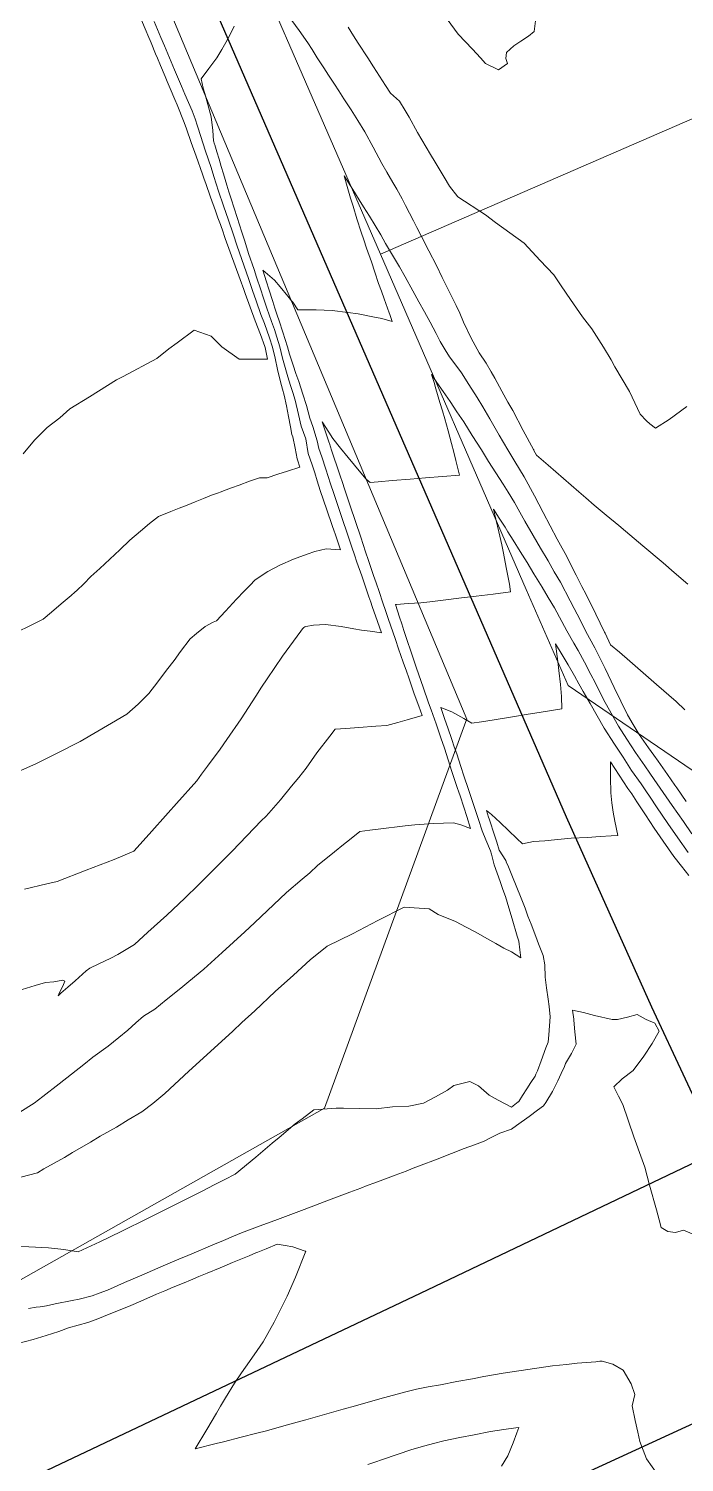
# Model space of a CAD drawing. Header units: inches. Extents: x 11351264 to 11356330, y 6702313 to 6706468.
# Drawn here: x 11352201.7 to 11352386.3, y 6703750.4 to 6704153.8 of the extents above; entities that cross this region are included whole.
import ezdxf

# ---------------------------------------------------------------- set-up
doc = ezdxf.new("R2010")
doc.units = ezdxf.units.IN
doc.header["$MEASUREMENT"] = 0
doc.layers.add('Shumate_Contours_clip1', color=7, linetype='Continuous', lineweight=0)
doc.layers.add('Shumate_Parcels_clip1', color=7, linetype='Continuous', lineweight=0)
doc.layers.add('Shumate_Streets_clip1', color=7, linetype='Continuous')

msp = doc.modelspace()

# ---------------------------------------------------------------- linework, layer by layer
at = {"layer": 'Shumate_Contours_clip1'}
for points, elevation in [([(11352344.89, 6704160.51), (11352343.98, 6704152.97), (11352342.4, 6704151.65), (11352340.28, 6704150.24), (11352338.29, 6704148.91), (11352336.19, 6704147.07), (11352336.06, 6704145.36), (11352336.51, 6704143.94), (11352333.98, 6704142.15), (11352330.3, 6704144.02), (11352328.89, 6704145.58), (11352326.63, 6704148), (11352322.6, 6704152.19), (11352318.44, 6704157.86)], 1430), ([(11352259.58, 6704154.49), (11352258.52, 6704152.32), (11352257.2, 6704149.88), (11352256.09, 6704147.88), (11352254.67, 6704145.61), (11352252.43, 6704142.53), (11352250.27, 6704139.7), (11352250.84, 6704137.01), (11352251.3, 6704135.57), (11352252.15, 6704132.48), (11352253.07, 6704128.97), (11352253.54, 6704125.16), (11352253.77, 6704122.23), (11352254.05, 6704121.26), (11352254.11, 6704121.08), (11352254.7, 6704119.11), (11352255.32, 6704117.03), (11352255.94, 6704114.96), (11352256.57, 6704112.89), (11352257.52, 6704109.77), (11352258.11, 6704107.85), (11352258.7, 6704105.92), (11352259.59, 6704103.29), (11352260.43, 6704100.61), (11352261.07, 6704098.56), (11352261.72, 6704096.5), (11352262.53, 6704093.96), (11352263.62, 6704090.55), (11352265.18, 6704086.02), (11352265.89, 6704083.85), (11352267.04, 6704080.29), (11352267.72, 6704078.25), (11352268.73, 6704075.17), (11352270.07, 6704071.36), (11352270.88, 6704069.15), (11352271.57, 6704066.97), (11352272.42, 6704064.21), (11352273.21, 6704061.08), (11352273.89, 6704058.41), (11352274.7, 6704055.84), (11352275.45, 6704053.38), (11352276.06, 6704051.36), (11352276.7, 6704049.23), (11352277.63, 6704045.21), (11352278.39, 6704041.94), (11352279.69, 6704038.37), (11352280.41, 6704034.21), (11352281.54, 6704031.08), (11352282.23, 6704028.75), (11352282.92, 6704026.56), (11352283.8, 6704023.82), (11352284.73, 6704021.11), (11352285.65, 6704018.4), (11352287.17, 6704013.97), (11352287.72, 6704012.34), (11352287.95, 6704011.65), (11352289.53, 6704007.09), (11352285.5, 6704007.44), (11352282.23, 6704006.65), (11352280.11, 6704005.89), (11352276.23, 6704004.49), (11352272.39, 6704002.78), (11352269.08, 6704001.03), (11352265.48, 6703998.65), (11352263.94, 6703997.06), (11352262.37, 6703995.49), (11352260.27, 6703993.21), (11352257.13, 6703989.88), (11352254.56, 6703987.14), (11352253.63, 6703986.8), (11352251.42, 6703985.54), (11352248.94, 6703983.54), (11352247.22, 6703982.04), (11352244.51, 6703978.5), (11352242.65, 6703975.99), (11352240.49, 6703973.25), (11352238.06, 6703970), (11352235.58, 6703966.72), (11352232.59, 6703963.68), (11352229.36, 6703960.88), (11352225.03, 6703958.39), (11352216.21, 6703953.23), (11352209.71, 6703949.87), (11352203.78, 6703946.93), (11352195.46, 6703943.29)], 1426), ([(11352237.03, 6704155.8), (11352238.93, 6704151.32), (11352239.92, 6704148.99), (11352241.84, 6704144.45), (11352242.81, 6704142.16), (11352244.76, 6704137.57), (11352245.71, 6704135.32), (11352247.72, 6704130.66), (11352248.57, 6704128.45), (11352249.22, 6704126.38), (11352250.15, 6704123.4), (11352251.43, 6704119.6), (11352252.35, 6704116.9), (11352253.05, 6704114.68), (11352253.85, 6704112.17), (11352254.51, 6704110.11), (11352255.18, 6704108.02), (11352256.58, 6704103.97), (11352258, 6704099.86), (11352259.25, 6704096.05), (11352260.38, 6704092.62), (11352262.29, 6704087.23), (11352263.72, 6704083.18), (11352264.77, 6704080.06), (11352265.73, 6704077.21), (11352267.11, 6704073.38), (11352268.06, 6704070.77), (11352269.53, 6704066.78), (11352270.34, 6704064.15), (11352271.06, 6704061.02), (11352271.78, 6704057.9), (11352272.58, 6704054.42), (11352273.16, 6704052.31), (11352273.62, 6704050.67), (11352274.25, 6704047.68), (11352274.86, 6704044.69), (11352275.44, 6704041.72), (11352275.82, 6704039.6), (11352276.08, 6704038.97), (11352276.75, 6704035.74), (11352277.27, 6704032.72), (11352277.38, 6704032.45), (11352278.06, 6704030.37), (11352274.62, 6704029.25), (11352271.82, 6704028.41), (11352268.9, 6704027.41), (11352266.68, 6704027.43), (11352263.85, 6704026.44), (11352260.99, 6704025.37), (11352258.83, 6704024.54), (11352256.57, 6704023.71), (11352255.9, 6704023.45), (11352255.65, 6704023.36), (11352255.16, 6704023.2), (11352253.21, 6704022.5), (11352250.9, 6704021.61), (11352248.62, 6704020.65), (11352246.34, 6704019.65), (11352244.11, 6704018.83), (11352241.73, 6704017.88), (11352238.26, 6704016.48), (11352235.77, 6704014.58), (11352233.17, 6704012.42), (11352230.24, 6704009.89), (11352227.39, 6704007.16), (11352221.74, 6704001.92), (11352219.24, 6703999.65), (11352217.3, 6703997.59), (11352215.27, 6703995.66), (11352214.77, 6703995.21), (11352213.73, 6703994.3), (11352210.84, 6703991.97), (11352208.18, 6703989.58), (11352205.8, 6703987.64), (11352202.26, 6703985.84), (11352198.43, 6703983.97)], 1428), ([(11352233.52, 6704156.14), (11352234.81, 6704153.05), (11352235.26, 6704151.98), (11352236.18, 6704149.79), (11352237.47, 6704146.69), (11352237.99, 6704145.47), (11352238.85, 6704143.41), (11352240.15, 6704140.29), (11352240.73, 6704138.92), (11352241.54, 6704136.99), (11352242.85, 6704133.86), (11352243.5, 6704132.34), (11352245.53, 6704127.38), (11352246.14, 6704125.59), (11352247.49, 6704121.76), (11352248.85, 6704117.92), (11352250.66, 6704112.85), (11352251.13, 6704111.44), (11352251.55, 6704110.17), (11352252.92, 6704106.33), (11352254.31, 6704102.48), (11352255.01, 6704100.57), (11352255.69, 6704098.63), (11352256.46, 6704096.53), (11352256.78, 6704095.6), (11352257.07, 6704094.74), (11352258.47, 6704090.89), (11352259.87, 6704087.04), (11352261.27, 6704083.18), (11352262.3, 6704080.39), (11352262.49, 6704079.82), (11352262.67, 6704079.3), (11352264.09, 6704075.44), (11352265.51, 6704071.57), (11352266.94, 6704067.71), (11352268.16, 6704064.38), (11352268.25, 6704064.1), (11352268.96, 6704060.79), (11352261, 6704060.75), (11352256.06, 6704064.29), (11352253.08, 6704067.26), (11352248.28, 6704068.94), (11352243.56, 6704065.34), (11352241.15, 6704063.68), (11352237.82, 6704060.97), (11352228.37, 6704055.93), (11352226.43, 6704054.97), (11352218.89, 6704050.22), (11352213.35, 6704046.78), (11352210.52, 6704044.26), (11352206.94, 6704041.57), (11352203.38, 6704037.95), (11352200.16, 6704034.16)], 1430), ([(11352387.26, 6703997.45), (11352383.42, 6704000.76), (11352380.27, 6704003.45), (11352374.6, 6704008.25), (11352369.67, 6704012.4), (11352367.78, 6704013.99), (11352364.28, 6704016.89), (11352360.9, 6704019.65), (11352358.52, 6704021.76), (11352356.59, 6704023.45), (11352352.27, 6704027.22), (11352347.94, 6704030.99), (11352344.61, 6704033.8), (11352343.93, 6704035.11), (11352343.86, 6704035.24), (11352343.77, 6704035.38), (11352340.94, 6704040.74), (11352337.95, 6704046.29), (11352336.59, 6704048.71), (11352334.94, 6704051.79), (11352332.88, 6704055.41), (11352331.89, 6704057.24), (11352330.46, 6704059.66), (11352328.49, 6704062.6), (11352326.29, 6704066.69), (11352324.08, 6704071.19), (11352323.04, 6704073.72), (11352322.06, 6704075.91), (11352320.33, 6704079.28), (11352318.11, 6704083.77), (11352316.47, 6704087.11), (11352314.38, 6704091.28), (11352312.26, 6704095.31), (11352311.01, 6704097.8), (11352310.02, 6704099.69), (11352308.94, 6704101.84), (11352307.76, 6704104.06), (11352306.85, 6704105.86), (11352305.3, 6704108.6), (11352304.19, 6704110.51), (11352302.52, 6704113.43), (11352301.1, 6704115.88), (11352298.67, 6704120.41), (11352296.33, 6704124.76), (11352294.4, 6704127.92), (11352292.52, 6704130.95), (11352290.47, 6704134.07), (11352289.04, 6704136.25), (11352287.79, 6704138.17), (11352286.12, 6704140.71), (11352284.79, 6704142.74), (11352282.97, 6704145.54), (11352281.48, 6704147.94), (11352280.27, 6704149.82), (11352277.82, 6704153.22), (11352275.81, 6704156.04)], 1426), ([(11352386.99, 6704047.43), (11352381.99, 6704043.78), (11352378.14, 6704041.34), (11352376.52, 6704042.58), (11352375.63, 6704043.46), (11352373.86, 6704045.34), (11352370.79, 6704051.65), (11352366.71, 6704058.64), (11352365.69, 6704060.62), (11352363.49, 6704064.19), (11352360.24, 6704069.32), (11352357.62, 6704072.7), (11352354.26, 6704077.58), (11352351.64, 6704081.4), (11352349.5, 6704084.55), (11352345.7, 6704088.57), (11352341.18, 6704093.43), (11352333.07, 6704099.23), (11352330.31, 6704101.35), (11352322.47, 6704106.45), (11352320.18, 6704109.49), (11352318.64, 6704112.04), (11352316.14, 6704116.23), (11352314.82, 6704118.4), (11352313.6, 6704120.39), (11352311.12, 6704124.58), (11352308.83, 6704128.85), (11352307.69, 6704130.79), (11352306.07, 6704133.34), (11352303.58, 6704135.6), (11352302.19, 6704137.76), (11352298.76, 6704143.07), (11352297.17, 6704145.55), (11352294.5, 6704149.66), (11352293.12, 6704151.78), (11352291.67, 6704154.21)], 1428), ([(11352386.41, 6703962.11), (11352383.92, 6703964.47), (11352378.38, 6703969.23), (11352374.67, 6703972.51), (11352370.95, 6703975.77), (11352367.98, 6703978.3), (11352365.52, 6703980.41), (11352363.94, 6703983.68), (11352363.79, 6703983.96), (11352361.31, 6703989.05), (11352358.59, 6703994.57), (11352357.42, 6703996.85), (11352355.85, 6704000.04), (11352354.17, 6704003.3), (11352353.1, 6704005.46), (11352351.89, 6704007.64), (11352350.47, 6704010.16), (11352346.56, 6704017.6), (11352344.05, 6704022.29), (11352341.14, 6704027.66), (11352338.54, 6704032.02), (11352336.58, 6704035.29), (11352335.35, 6704037.29), (11352334.19, 6704039.38), (11352331.49, 6704044.01), (11352329.52, 6704047.39), (11352327.97, 6704050.04), (11352325.65, 6704053.68), (11352323.54, 6704056.96), (11352322.2, 6704058.72), (11352320.18, 6704061.44), (11352318.97, 6704063.39), (11352317.53, 6704065.76), (11352316.39, 6704068.01), (11352314.74, 6704071.21), (11352313.12, 6704074.12), (11352311.57, 6704076.88), (11352309.82, 6704080), (11352307.67, 6704083.96), (11352306.06, 6704086.75), (11352304.45, 6704089.54), (11352302.19, 6704093.35), (11352300.84, 6704095.78), (11352299.23, 6704098.42), (11352297.61, 6704101.05), (11352295.99, 6704103.67), (11352294.73, 6704105.65), (11352292.94, 6704108.52), (11352290.51, 6704112.36), (11352291.54, 6704108.75), (11352292.34, 6704106.06), (11352293.03, 6704103.87), (11352294.13, 6704100.3), (11352295.3, 6704096.55), (11352296.04, 6704094.36), (11352296.83, 6704092.04), (11352298.17, 6704088.13), (11352299.17, 6704085.25), (11352300.23, 6704082.11), (11352300.99, 6704079.94), (11352301.77, 6704077.77), (11352303.2, 6704073.79), (11352303.36, 6704073.33), (11352304.07, 6704071.39), (11352301.1, 6704072.22), (11352298.61, 6704072.72), (11352294.47, 6704073.53), (11352291.55, 6704073.93), (11352287.13, 6704074.45), (11352282.61, 6704074.63), (11352277.48, 6704074.66), (11352276.1, 6704076.78), (11352275.71, 6704077.24), (11352274.65, 6704078.51), (11352272.51, 6704081.14), (11352270.88, 6704083), (11352267.65, 6704085.79), (11352268.67, 6704082.57), (11352269.32, 6704080.52), (11352270.44, 6704077.01), (11352271.05, 6704075.09), (11352271.67, 6704073.16), (11352272.24, 6704071.54), (11352273.27, 6704068.34), (11352273.91, 6704066.3), (11352274.55, 6704064.27), (11352275.13, 6704062.15), (11352276.18, 6704059.09), (11352276.95, 6704056.77), (11352277.72, 6704054.45), (11352278.86, 6704050.97), (11352279.92, 6704047.72), (11352280.85, 6704044.2), (11352281.67, 6704041.86), (11352282.97, 6704037.83), (11352283.42, 6704035.65), (11352284.22, 6704033.34), (11352285.4, 6704029.8), (11352286.65, 6704025.72), (11352287.57, 6704023.01), (11352288.54, 6704020.15), (11352289.96, 6704015.94), (11352291.46, 6704011.5), (11352292.68, 6704007.88), (11352293.43, 6704005.68), (11352294.12, 6704003.69), (11352295.46, 6703999.81), (11352297.48, 6703993.94), (11352298, 6703992.42), (11352298.41, 6703991.2), (11352299.9, 6703986.94), (11352301, 6703983.81), (11352297.88, 6703984.21), (11352295.43, 6703984.5), (11352293.28, 6703984.87), (11352289.68, 6703985.57), (11352285.29, 6703986.15), (11352281.9, 6703985.97), (11352279.72, 6703985.58), (11352279.46, 6703985.48), (11352279.17, 6703985.3), (11352279.05, 6703985.15), (11352278.83, 6703984.94), (11352278.35, 6703984.25), (11352273.14, 6703977.17), (11352268.9, 6703970.87), (11352267.3, 6703968.47), (11352265.69, 6703965.99), (11352261.57, 6703959.58), (11352257.49, 6703953.77), (11352255.63, 6703951.04), (11352252.1, 6703946.23), (11352250.39, 6703944.01), (11352249.03, 6703942.12), (11352243.34, 6703935.76), (11352241.01, 6703933.16), (11352235.6, 6703927.11), (11352231.32, 6703922.36), (11352225.8, 6703920), (11352217.95, 6703916.97), (11352209.71, 6703913.82), (11352206.88, 6703913.17), (11352200.6, 6703911.65)], 1424), ([(11352386.8, 6703936.31), (11352384.13, 6703940.12), (11352383.57, 6703940.94), (11352381.52, 6703943.88), (11352378.87, 6703947.67), (11352377.67, 6703949.35), (11352376.21, 6703951.44), (11352373.55, 6703955.19), (11352371.84, 6703957.98), (11352370.26, 6703960.74), (11352366.55, 6703968.4), (11352363.94, 6703973.71), (11352361.03, 6703979.57), (11352358.57, 6703984.15), (11352356.92, 6703987.4), (11352355.24, 6703990.6), (11352354.16, 6703992.73), (11352351.37, 6703998), (11352349.65, 6704000.98), (11352347.91, 6704003.99), (11352345.79, 6704007.59), (11352343.67, 6704011.14), (11352341.41, 6704015.23), (11352339.97, 6704017.74), (11352338.45, 6704020.46), (11352336.64, 6704023.39), (11352335.25, 6704025.59), (11352333.23, 6704028.81), (11352331.19, 6704032.03), (11352329.14, 6704035.23), (11352326.51, 6704039.28), (11352324.19, 6704043.11), (11352322.26, 6704045.99), (11352320.32, 6704048.85), (11352318.38, 6704051.7), (11352316.61, 6704054.25), (11352316.41, 6704054.52), (11352315.08, 6704056.45), (11352315.81, 6704054.18), (11352316.33, 6704052.41), (11352317.47, 6704048.62), (11352318.17, 6704046.25), (11352318.85, 6704043.96), (11352319.81, 6704040.57), (11352320.74, 6704037.04), (11352321.38, 6704034.57), (11352321.96, 6704032.24), (11352322.96, 6704028.17), (11352318.22, 6704027.77), (11352313.4, 6704027.38), (11352309.1, 6704027.02), (11352304.13, 6704026.62), (11352300.08, 6704026.3), (11352297.84, 6704026.12), (11352296.74, 6704026.99), (11352295.21, 6704028.79), (11352293.41, 6704030.93), (11352291.67, 6704033.09), (11352289.5, 6704035.75), (11352287.37, 6704038.49), (11352286.2, 6704040.24), (11352284.33, 6704043.14), (11352285.56, 6704039.51), (11352286.32, 6704037.27), (11352286.37, 6704037.05), (11352287, 6704035.15), (11352287.75, 6704032.95), (11352288.49, 6704030.75), (11352289.22, 6704028.55), (11352289.5, 6704027.63), (11352289.93, 6704026.37), (11352290.73, 6704023.98), (11352292.21, 6704019.54), (11352293.7, 6704015.1), (11352295.19, 6704010.66), (11352296.57, 6704006.54), (11352297.38, 6704004.13), (11352298.81, 6703999.95), (11352299.52, 6703997.87), (11352300.34, 6703995.44), (11352301.43, 6703992.24), (11352302.14, 6703990.09), (11352302.91, 6703987.78), (11352304.95, 6703981.89), (11352305.85, 6703979.27), (11352307.17, 6703975.51), (11352308.03, 6703973.02), (11352308.69, 6703971.08), (11352310.27, 6703966.65), (11352311.53, 6703963.14), (11352312.47, 6703960.54), (11352308.3, 6703959.31), (11352305.64, 6703958.58), (11352302.49, 6703957.74), (11352299.4, 6703957.47), (11352294.68, 6703957.13), (11352290.95, 6703956.88), (11352287.99, 6703956.62), (11352286.46, 6703954.66), (11352282.85, 6703949.98), (11352279.8, 6703945.7), (11352277.78, 6703943.11), (11352275.7, 6703940.67), (11352272.56, 6703936.77), (11352269.35, 6703932.99), (11352268.44, 6703932.1), (11352267.26, 6703931.01), (11352259.02, 6703922.34), (11352255.43, 6703918.78), (11352249.57, 6703912.89), (11352245.69, 6703909.13), (11352240.61, 6703904.31), (11352235.31, 6703899.54), (11352231.54, 6703896.08), (11352226.87, 6703893.26), (11352224.88, 6703892.21), (11352221.44, 6703890.59), (11352218.95, 6703889.37), (11352217.93, 6703888.67), (11352214.82, 6703885.82), (11352212.78, 6703884.04), (11352210.83, 6703882.33), (11352210.73, 6703882.25), (11352210.03, 6703881.64), (11352210.35, 6703882.39), (11352211.38, 6703884.33), (11352211.93, 6703885.78), (11352211.37, 6703886.07), (11352208.86, 6703885.59), (11352206.43, 6703885.34), (11352203.52, 6703884.52), (11352199.91, 6703883.44)], 1422), ([(11352388.41, 6703927.24), (11352386.02, 6703930.64), (11352382.85, 6703935.15), (11352379.5, 6703940.1), (11352377.79, 6703942.54), (11352376.56, 6703944.31), (11352375.14, 6703946.33), (11352372.47, 6703950.07), (11352370.07, 6703953.84), (11352367.76, 6703957.49), (11352365.67, 6703961.18), (11352363.54, 6703964.99), (11352361.15, 6703969.78), (11352359.95, 6703972.09), (11352358.18, 6703975.56), (11352356.38, 6703978.76), (11352355.19, 6703980.84), (11352353.21, 6703984.33), (11352349.7, 6703990.8), (11352347.97, 6703993.71), (11352346.23, 6703996.61), (11352343.94, 6704000.36), (11352342, 6704003.53), (11352340.04, 6704006.68), (11352338.08, 6704009.83), (11352336.6, 6704012.17), (11352335.84, 6704013.48), (11352334.18, 6704016.04), (11352332.54, 6704018.59), (11352333.23, 6704015.77), (11352334.07, 6704012.22), (11352334.86, 6704008.52), (11352335.33, 6704006.22), (11352336.12, 6704002.14), (11352337.01, 6703997.46), (11352337.35, 6703995.3), (11352332.43, 6703994.67), (11352327.65, 6703994.09), (11352323.52, 6703993.58), (11352318.43, 6703992.97), (11352314.64, 6703992.52), (11352312.12, 6703992.22), (11352308.51, 6703992.04), (11352305.24, 6703991.74), (11352304.95, 6703991.77), (11352306.1, 6703988.22), (11352306.73, 6703986.31), (11352307.35, 6703984.4), (11352308.3, 6703981.65), (11352309.3, 6703978.62), (11352310.05, 6703976.38), (11352310.81, 6703974.14), (11352311.56, 6703971.91), (11352312.72, 6703968.46), (11352314.28, 6703964.04), (11352314.98, 6703962.09), (11352316.38, 6703958.17), (11352317.75, 6703954.22), (11352318.74, 6703951.33), (11352319.8, 6703948.05), (11352320.87, 6703944.77), (11352322.33, 6703940.29), (11352322.79, 6703938.89), (11352323.13, 6703937.86), (11352324.16, 6703934.7), (11352325, 6703932.1), (11352326.09, 6703928.69), (11352323.37, 6703929.72), (11352321.28, 6703930.33), (11352315.68, 6703930.1), (11352310.42, 6703929.7), (11352307.67, 6703929.44), (11352300.06, 6703928.49), (11352297.75, 6703928.21), (11352294.97, 6703927.87), (11352291.98, 6703925.53), (11352290.36, 6703924.25), (11352287.78, 6703922.12), (11352283.06, 6703918.28), (11352280.83, 6703916.27), (11352278.69, 6703914.5), (11352274.34, 6703910.67), (11352265.27, 6703902.2), (11352262.54, 6703899.63), (11352256.17, 6703893.78), (11352251.02, 6703889.16), (11352246.84, 6703885.64), (11352244.6, 6703883.83), (11352240.47, 6703880.52), (11352237.2, 6703877.86), (11352234.02, 6703875.93), (11352231.9, 6703874.05), (11352229.65, 6703872.01), (11352227.15, 6703869.92), (11352224.13, 6703867.5), (11352219.75, 6703864.4), (11352217.26, 6703862.31), (11352210.32, 6703856.83), (11352205.76, 6703853.34), (11352203.31, 6703851.46), (11352195.92, 6703846.79)], 1420), ([(11352387.36, 6703921.95), (11352384.4, 6703926.12), (11352381.57, 6703930.15), (11352378.46, 6703934.79), (11352376.63, 6703937.5), (11352375.46, 6703939.27), (11352374.07, 6703941.26), (11352371.42, 6703945.06), (11352369, 6703948.76), (11352366.61, 6703952.44), (11352363.67, 6703956.99), (11352361.7, 6703960.43), (11352359.75, 6703963.86), (11352357.78, 6703967.3), (11352356.57, 6703969.39), (11352355.39, 6703971.64), (11352353.55, 6703974.77), (11352351.89, 6703977.54), (11352349.99, 6703980.72), (11352350.65, 6703975.75), (11352350.95, 6703973.19), (11352351.37, 6703969.22), (11352351.72, 6703965.81), (11352351.75, 6703962.42), (11352345.4, 6703961.37), (11352342.31, 6703960.87), (11352337.94, 6703960.15), (11352332.73, 6703959.32), (11352329.2, 6703958.76), (11352326.41, 6703958.33), (11352324.17, 6703959.66), (11352320.81, 6703961.51), (11352317.74, 6703962.77), (11352318.89, 6703959.41), (11352319.69, 6703957.04), (11352320.81, 6703953.77), (11352321.5, 6703951.74), (11352322.19, 6703949.7), (11352323.36, 6703946.15), (11352324.24, 6703943.55), (11352325.53, 6703939.68), (11352326.27, 6703937.46), (11352327.13, 6703934.89), (11352328.34, 6703931.27), (11352329.4, 6703928.07), (11352330.4, 6703925.49), (11352331.66, 6703922.43), (11352332, 6703921.48), (11352332.7, 6703918.46), (11352334.39, 6703913.79), (11352335.2, 6703911.54), (11352335.9, 6703909.6), (11352336.87, 6703906.42), (11352337.83, 6703903.25), (11352339.21, 6703898.41), (11352339.46, 6703897.61), (11352339.67, 6703896.97), (11352340, 6703894.56), (11352340.28, 6703892.29), (11352337.59, 6703894.03), (11352335.48, 6703895.05), (11352333.21, 6703896.32), (11352330.7, 6703897.72), (11352327.61, 6703899.52), (11352324.89, 6703900.98), (11352321.82, 6703902.5), (11352317.01, 6703904.5), (11352314.46, 6703906.07), (11352307.41, 6703906.54), (11352299.99, 6703902.79), (11352292.89, 6703899.04), (11352285.71, 6703895.61), (11352280.94, 6703891.73), (11352276.29, 6703887.48), (11352271.09, 6703882.89), (11352265.34, 6703877.45), (11352261.72, 6703874.09), (11352259.18, 6703871.69), (11352252.95, 6703865.96), (11352246.77, 6703860.4), (11352240.02, 6703854.19), (11352236.66, 6703851.35), (11352233.62, 6703848.96), (11352229.74, 6703846.77), (11352226.41, 6703844.66), (11352221.89, 6703842.13), (11352219.17, 6703840.41), (11352214.05, 6703837.54), (11352211.86, 6703836.09), (11352206.02, 6703832.95), (11352204.22, 6703831.86), (11352199.53, 6703830.63)], 1418), ([(11352387.48, 6703915.47), (11352385.45, 6703918.08), (11352383.33, 6703920.83), (11352380.27, 6703925.12), (11352377.81, 6703928.83), (11352375.35, 6703932.53), (11352372.89, 6703936.24), (11352371.44, 6703938.44), (11352370.36, 6703940.01), (11352367.94, 6703943.71), (11352365.48, 6703947.47), (11352365.5, 6703943.08), (11352365.57, 6703938.74), (11352365.82, 6703935.91), (11352366.23, 6703933.34), (11352366.69, 6703930.81), (11352367.54, 6703926.76), (11352365.67, 6703926.65), (11352362.59, 6703926.42), (11352358.98, 6703926.2), (11352354.37, 6703925.97), (11352349.69, 6703925.52), (11352346.98, 6703925.24), (11352343.78, 6703925.04), (11352340.69, 6703924.43), (11352339.16, 6703925.89), (11352336.78, 6703928.17), (11352334.39, 6703930.43), (11352331.97, 6703932.63), (11352330.54, 6703933.77), (11352331.17, 6703931.89), (11352331.33, 6703931.43), (11352331.53, 6703930.88), (11352332.78, 6703927.16), (11352333.45, 6703924.91), (11352334.13, 6703922.66), (11352335.98, 6703919.75), (11352336.21, 6703919.03), (11352336.58, 6703918.38), (11352337.71, 6703915.6), (11352339.1, 6703912.15), (11352340.13, 6703909.6), (11352341.46, 6703906.25), (11352342.2, 6703904.09), (11352343.12, 6703901.78), (11352344.46, 6703898.32), (11352345.25, 6703896.3), (11352346.54, 6703892.97), (11352347, 6703890.36), (11352347.1, 6703886.9), (11352347.51, 6703883.9), (11352347.97, 6703880.71), (11352348.24, 6703878.66), (11352348.53, 6703875.72), (11352348.14, 6703870.61), (11352347.89, 6703868.55), (11352347.28, 6703866.95), (11352345.94, 6703863.3), (11352344.97, 6703860.54), (11352344.48, 6703859.54), (11352344.23, 6703859.06), (11352343.06, 6703857.27), (11352341.89, 6703855.45), (11352340.73, 6703853.62), (11352339.67, 6703851.91), (11352339.59, 6703851.83), (11352339.5, 6703851.76), (11352337.61, 6703850.31), (11352333.87, 6703852.24), (11352331.3, 6703853.68), (11352328.34, 6703856.3), (11352325.93, 6703857.53), (11352321.35, 6703856.36), (11352319.57, 6703855.12), (11352316.27, 6703853.25), (11352312.84, 6703851.46), (11352308.7, 6703850.57), (11352304.11, 6703850.43), (11352299.53, 6703849.87), (11352290.31, 6703850.04), (11352288.27, 6703849.97), (11352281.95, 6703849.56), (11352278.73, 6703846.98), (11352276.74, 6703845.57), (11352272.2, 6703841.77), (11352270.29, 6703840.19), (11352265.65, 6703836.25), (11352259.88, 6703831.45), (11352256.94, 6703829.95), (11352253.98, 6703828.45), (11352250.55, 6703826.7), (11352247.58, 6703825.18), (11352244.58, 6703823.68), (11352241.01, 6703821.91), (11352235.36, 6703819.02), (11352227.76, 6703815.34), (11352221.72, 6703812.42), (11352215.64, 6703809.56), (11352211.65, 6703810.23), (11352207.3, 6703810.67), (11352201.74, 6703810.99), (11352199.39, 6703811.09)], 1416), ([(11352390.29, 6703813.86), (11352386.01, 6703815.67), (11352383.76, 6703815.06), (11352381.59, 6703815.27), (11352379.73, 6703816.44), (11352379.15, 6703818.63), (11352378.39, 6703821.38), (11352376.49, 6703828.31), (11352375.17, 6703833.4), (11352374.37, 6703835.44), (11352372.04, 6703841.93), (11352368.98, 6703851.02), (11352367.72, 6703853.36), (11352366.41, 6703856.01), (11352368.74, 6703858.24), (11352371.88, 6703860.65), (11352374.83, 6703864.67), (11352377.17, 6703868.26), (11352379.22, 6703871.69), (11352377.99, 6703873.9), (11352375.55, 6703875), (11352372.95, 6703876.39), (11352370.29, 6703875.65), (11352367.42, 6703874.98), (11352365.99, 6703874.98), (11352361, 6703876.11), (11352357.84, 6703876.98), (11352354.77, 6703877.59), (11352355.16, 6703875.02), (11352355.17, 6703874.76), (11352355.48, 6703871.53), (11352355.8, 6703868.05), (11352354.46, 6703865.39), (11352352.84, 6703862.63), (11352352.56, 6703861.72), (11352351.61, 6703859.73), (11352350.66, 6703857.73), (11352349.19, 6703854.69), (11352347.29, 6703851.61), (11352346.58, 6703850.7), (11352344.93, 6703849.44), (11352342.63, 6703847.65), (11352339.02, 6703845.12), (11352337.63, 6703844.12), (11352334.32, 6703842.95), (11352331.86, 6703841.72), (11352329.92, 6703840.75), (11352327.16, 6703839.72), (11352324.29, 6703838.63), (11352320.71, 6703837.22), (11352316.24, 6703835.51), (11352312.23, 6703833.98), (11352309.95, 6703833.1), (11352307.94, 6703832.32), (11352304.87, 6703831.17), (11352302.12, 6703830.14), (11352299.12, 6703829.02), (11352297.04, 6703828.22), (11352295.18, 6703827.5), (11352292.1, 6703826.36), (11352289.16, 6703825.25), (11352286.14, 6703824.13), (11352282.48, 6703822.73), (11352279.31, 6703821.54), (11352276.28, 6703820.41), (11352273.25, 6703819.27), (11352270.99, 6703818.4), (11352267.66, 6703817.15), (11352264.63, 6703816.02), (11352261.61, 6703814.89), (11352259.41, 6703814.01), (11352256.57, 6703812.8), (11352254.07, 6703811.74), (11352251.56, 6703810.69), (11352249.48, 6703809.81), (11352246.54, 6703808.57), (11352244.04, 6703807.52), (11352241.53, 6703806.46), (11352239.54, 6703805.62), (11352233.58, 6703803.06), (11352228.69, 6703800.93), (11352223.91, 6703798.76), (11352221.53, 6703797.93), (11352219.62, 6703797.17), (11352215.96, 6703796.27), (11352213.96, 6703795.87), (11352209.23, 6703794.97), (11352206.71, 6703794.43), (11352204.97, 6703794.15), (11352203.84, 6703794.01), (11352201.64, 6703793.62)], 1414), ([(11352378.83, 6703746.84), (11352375.6, 6703751.32), (11352373.74, 6703756.24), (11352373.14, 6703758.86), (11352372.45, 6703762.12), (11352371.55, 6703766.24), (11352372.34, 6703769.49), (11352371.32, 6703772.41), (11352369.02, 6703776.3), (11352366.15, 6703777.99), (11352363.14, 6703778.86), (11352362.51, 6703778.87), (11352361.36, 6703778.66), (11352356.07, 6703778.25), (11352353.06, 6703777.86), (11352349.12, 6703777.48), (11352342.18, 6703776.52), (11352335.24, 6703775.48), (11352329.83, 6703774.49), (11352326.61, 6703773.84), (11352322.19, 6703773.06), (11352317.6, 6703772.21), (11352314.17, 6703771.58), (11352310.9, 6703770.98), (11352307.9, 6703770.16), (11352300.56, 6703768.21), (11352293.67, 6703766.29), (11352290.2, 6703765.32), (11352279.73, 6703762.35), (11352275.23, 6703761.05), (11352271.59, 6703760.03), (11352268.62, 6703759.2), (11352265.98, 6703758.53), (11352261.58, 6703757.41), (11352256.56, 6703756.14), (11352254.53, 6703755.62), (11352248.58, 6703754.13), (11352251.86, 6703759.63), (11352254.57, 6703764.21), (11352255.72, 6703766.15), (11352257.09, 6703768.47), (11352259.62, 6703772.65), (11352261.6, 6703775.5), (11352262.76, 6703777.16), (11352265.21, 6703780.64), (11352267.77, 6703784.23), (11352270.86, 6703789.84), (11352273.38, 6703794.89), (11352274.51, 6703797.14), (11352276.87, 6703802.5), (11352279.69, 6703809.74), (11352279.59, 6703809.76), (11352276.09, 6703810.95), (11352273.96, 6703811.39), (11352271.64, 6703811.74), (11352268.54, 6703810.45), (11352266.26, 6703809.5), (11352265.69, 6703809.28), (11352263.78, 6703808.48), (11352261.43, 6703807.51), (11352259.09, 6703806.55), (11352256.74, 6703805.58), (11352255.58, 6703805.09), (11352251.96, 6703803.59), (11352249.6, 6703802.61), (11352247.24, 6703801.63), (11352245.49, 6703800.9), (11352242.41, 6703799.61), (11352240.04, 6703798.63), (11352237.68, 6703797.64), (11352233.28, 6703795.71), (11352230.44, 6703794.51), (11352227.91, 6703793.47), (11352225.36, 6703792.45), (11352222.83, 6703791.41), (11352220.76, 6703790.58), (11352218.39, 6703789.67), (11352212.95, 6703788.16), (11352210.19, 6703787.2), (11352206.66, 6703786.02), (11352202.97, 6703784.96), (11352198.7, 6703783.76)], 1412), ([(11352334.77, 6703749.27), (11352336.56, 6703752.23), (11352338.12, 6703755.84), (11352339.16, 6703758.64), (11352339.72, 6703760.2), (11352338.86, 6703760.09), (11352335.44, 6703759.63), (11352331.75, 6703759.06), (11352327.11, 6703758.11), (11352323.11, 6703757.33), (11352318.61, 6703756.39), (11352315.7, 6703755.62), (11352313.2, 6703754.96), (11352309.54, 6703753.98), (11352305.41, 6703752.6), (11352301.3, 6703751.18), (11352299.14, 6703750.41), (11352297.19, 6703749.75)], 1410)]:
    msp.add_lwpolyline(points, dxfattribs=dict(at, elevation=elevation))
at = {"layer": 'Shumate_Parcels_clip1'}
msp.add_lwpolyline([(11352075.68, 6704553.81), (11352325, 6703959.5), (11352324.75, 6703958.82), (11352285, 6703850), (11352153, 6703775.5), (11351539, 6703472.5), (11351560.69, 6703393.93), (11351517.68, 6703371.56), (11351468.97, 6703346.71), (11351420.38, 6703322.41), (11351370.7, 6703298.56), (11351322.3, 6703275.35), (11351282.15, 6703257.73), (11351264.41, 6703250.15), (11351264.41, 6705530.13)], dxfattribs=at)
for points in [[(11352479, 6704261), (11352514, 6704183), (11352300.75, 6704090.37), (11352247.2, 6704213.53), (11352462, 6704299.5)], [(11352717.88, 6704035.19), (11352713.08, 6704033), (11352600, 6703987), (11352429, 6703917.5), (11352353.54, 6703968.95), (11352341.79, 6703995.98), (11352300.75, 6704090.37), (11352514, 6704183), (11352479, 6704261), (11352558, 6704292.5), (11352617, 6704198.5)]]:
    msp.add_lwpolyline(points, close=True, dxfattribs=at)
at = {"layer": 'Shumate_Streets_clip1', "color": 4}
msp.add_lwpolyline([(11351989, 6704801), (11352023, 6704722), (11352118, 6704490), (11352208, 6704265.5), (11352353, 6703932), (11352377, 6703878.5), (11352396, 6703838)], dxfattribs=at)
at = {"layer": 'Shumate_Streets_clip1', "color": 2}
for points in [[(11351586, 6703362), (11351633, 6703387.5), (11351681, 6703414), (11351729, 6703441.5), (11351776, 6703469.5), (11351808, 6703497), (11351840, 6703524), (11351873, 6703550), (11351906, 6703575), (11351940, 6703599.5), (11351975, 6703623), (11352010, 6703646), (11352046, 6703668), (11352082, 6703689), (11352312, 6703798), (11352396, 6703838)], [(11351586, 6703362), (11351835, 6703477.5), (11352073, 6703596), (11352281, 6703711.5), (11352300, 6703720.5), (11352423, 6703777)]]:
    msp.add_lwpolyline(points, dxfattribs=at)

doc.saveas('drawing.dxf')
